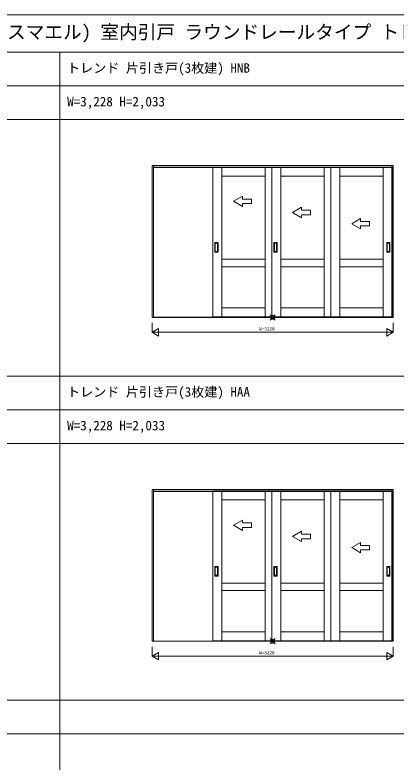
# Model space of a CAD drawing. Units: millimetres, scale not verified. Extents: x -14341 to 14341, y -10000 to 10000.
# Drawn here: x -9240 to -4139, y 1 to 10000 of the extents above; entities that cross this region are included whole.
import ezdxf
from ezdxf.enums import TextEntityAlignment as Align

# ---------------------------------------------------------------- set-up
doc = ezdxf.new("R2010")
doc.units = ezdxf.units.MM
doc.header["$LTSCALE"] = 50
doc.layers.add('0-0_0', color=7, linetype='Continuous')
for name, color, linetype, lineweight in [('0-1_YKK_F1', 7, 'Continuous', 18), ('0-2_YKK_IN', 1, 'Continuous', 18), ('0-3_YKK_A1', 4, 'Continuous', 18), ('0-4_YKK_N1', 2, 'Continuous', 18)]:
    doc.layers.add(name, color=color, linetype=linetype, lineweight=lineweight)
doc.styles.add('ＭＳ ゴシック', font='')
doc.styles.get('ＭＳ ゴシック').set_extended_font_data('MS Gothic')

msp = doc.modelspace()

# ---------------------------------------------------------------- linework, layer by layer
at = {"layer": '0-1_YKK_F1'}
for p, q in [((-14340.51, 10000), (14340.51, 10000)), ((-14340.51, 9500), (14159.49, 9500)), ((-8640.51, -10000), (-8640.51, 9500)), ((-14340.51, 9050), (14159.49, 9050)), ((-14340.51, 8600), (14159.49, 8600)), ((-14340.51, 5165), (14159.49, 5165)), ((-14340.51, 4715), (14159.49, 4715)), ((-14340.51, 4265), (14159.49, 4265)), ((-14340.51, 830), (14159.49, 830)), ((-14340.51, 380), (14159.49, 380))]:
    msp.add_line(p, q, dxfattribs=at)
at = {"layer": '0-2_YKK_IN'}
for p, q in [((-5825.86, 5917.14), (-5755.15, 5987.86)), ((-5825.86, 5987.86), (-5755.15, 5917.14)), ((-5825.86, 1582.14), (-5755.15, 1652.86)), ((-5825.86, 1652.86), (-5755.15, 1582.14))]:
    msp.add_line(p, q, dxfattribs=at)
for centre in [(-5790.51, 5952.5), (-5790.51, 1617.5)]:
    msp.add_circle(centre, 25, dxfattribs=at)
at = {"layer": '0-3_YKK_A1'}
for p, q in [((-7404.51, 7985.5), (-4176.51, 7985.5)), ((-7404.51, 5952.5), (-7404.51, 7985.5)), ((-7384.51, 7985.5), (-7384.51, 7955.5)), ((-7384.51, 7961.5), (-4196.51, 7961.5)), ((-7384.51, 7958.5), (-4196.51, 7958.5)), ((-7384.51, 5956.5), (-7384.51, 7955.5)), ((-4196.51, 7985.5), (-4196.51, 7955.5)), ((-4196.51, 5956.5), (-4196.51, 7955.5)), ((-4176.51, 5952.5), (-4176.51, 7985.5)), ((-6313.01, 7506), (-6193.01, 7575.28)), ((-6313.01, 7506), (-6193.01, 7436.72)), ((-6193.01, 7536), (-6193.01, 7575.28)), ((-6193.01, 7436.72), (-6193.01, 7476)), ((-5523.01, 7356), (-5403.01, 7425.28)), ((-5403.01, 7386), (-5403.01, 7425.28)), ((-5523.01, 7356), (-5403.01, 7286.72)), ((-5403.01, 7286.72), (-5403.01, 7326)), ((-4733.01, 7206), (-4613.01, 7275.28)), ((-4733.01, 7206), (-4613.01, 7136.72)), ((-4613.01, 7236), (-4613.01, 7275.28)), ((-4613.01, 7136.72), (-4613.01, 7176)), ((-6564.01, 6826.5), (-6564.01, 6954.5)), ((-6523.01, 6955.5), (-6563.01, 6955.5)), ((-6558.01, 6836.5), (-6558.01, 6944.5)), ((-6557.01, 6945.5), (-6529.01, 6945.5)), ((-6528.01, 6944.5), (-6528.01, 6836.5)), ((-6522.01, 6826.5), (-6522.01, 6954.5)), ((-5774.01, 6826.5), (-5774.01, 6954.5)), ((-5733.01, 6955.5), (-5773.01, 6955.5)), ((-5768.01, 6836.5), (-5768.01, 6944.5)), ((-5767.01, 6945.5), (-5739.01, 6945.5)), ((-5738.01, 6944.5), (-5738.01, 6836.5)), ((-5732.01, 6826.5), (-5732.01, 6954.5)), ((-4264.01, 6826.5), (-4264.01, 6954.5)), ((-4263.01, 6955.5), (-4223.01, 6955.5)), ((-4258.01, 6944.5), (-4258.01, 6836.5)), ((-4229.01, 6945.5), (-4257.01, 6945.5)), ((-4228.01, 6836.5), (-4228.01, 6944.5)), ((-4222.01, 6826.5), (-4222.01, 6954.5)), ((-6523.01, 6825.5), (-6563.01, 6825.5)), ((-6529.01, 6835.5), (-6557.01, 6835.5)), ((-5733.01, 6825.5), (-5773.01, 6825.5)), ((-5739.01, 6835.5), (-5767.01, 6835.5)), ((-4263.01, 6825.5), (-4223.01, 6825.5)), ((-4257.01, 6835.5), (-4229.01, 6835.5)), ((-6473.01, 6730.5), (-5893.01, 6730.5)), ((-5683.01, 6730.5), (-5103.01, 6730.5)), ((-4893.01, 6730.5), (-4313.01, 6730.5)), ((-5893.01, 6630.5), (-6473.01, 6630.5)), ((-5103.01, 6630.5), (-5683.01, 6630.5)), ((-4313.01, 6630.5), (-4893.01, 6630.5)), ((-6473.01, 6080.5), (-5893.01, 6080.5)), ((-5683.01, 6080.5), (-5103.01, 6080.5)), ((-4893.01, 6080.5), (-4313.01, 6080.5)), ((-4176.51, 5952.5), (-7404.51, 5952.5)), ((-7384.51, 5952.5), (-7384.51, 5956.5)), ((-4196.51, 5956.5), (-7384.51, 5956.5)), ((-5893.01, 5960.5), (-6473.01, 5960.5)), ((-5103.01, 5960.5), (-5683.01, 5960.5)), ((-4313.01, 5960.5), (-4893.01, 5960.5)), ((-4196.51, 5952.5), (-4196.51, 5956.5)), ((-7404.51, 3650.5), (-4176.51, 3650.5)), ((-7404.51, 1617.5), (-7404.51, 3650.5)), ((-7384.51, 3650.5), (-7384.51, 3620.5)), ((-7384.51, 3626.5), (-4196.51, 3626.5)), ((-7384.51, 3623.5), (-4196.51, 3623.5)), ((-7384.51, 1621.5), (-7384.51, 3620.5)), ((-4196.51, 3650.5), (-4196.51, 3620.5)), ((-4196.51, 1621.5), (-4196.51, 3620.5)), ((-4176.51, 1617.5), (-4176.51, 3650.5)), ((-6313.01, 3171), (-6193.01, 3240.28)), ((-6193.01, 3201), (-6193.01, 3240.28)), ((-6313.01, 3171), (-6193.01, 3101.72)), ((-6193.01, 3101.72), (-6193.01, 3141)), ((-5523.01, 3021), (-5403.01, 3090.28)), ((-5523.01, 3021), (-5403.01, 2951.72)), ((-5403.01, 3051), (-5403.01, 3090.28)), ((-5403.01, 2951.72), (-5403.01, 2991)), ((-4733.01, 2871), (-4613.01, 2940.28)), ((-4613.01, 2901), (-4613.01, 2940.28)), ((-4733.01, 2871), (-4613.01, 2801.72)), ((-4613.01, 2801.72), (-4613.01, 2841)), ((-6564.01, 2491.5), (-6564.01, 2619.5)), ((-6523.01, 2620.5), (-6563.01, 2620.5)), ((-6558.01, 2501.5), (-6558.01, 2609.5)), ((-6557.01, 2610.5), (-6529.01, 2610.5)), ((-6528.01, 2609.5), (-6528.01, 2501.5)), ((-6522.01, 2491.5), (-6522.01, 2619.5)), ((-5774.01, 2491.5), (-5774.01, 2619.5)), ((-5733.01, 2620.5), (-5773.01, 2620.5)), ((-5768.01, 2501.5), (-5768.01, 2609.5)), ((-5767.01, 2610.5), (-5739.01, 2610.5)), ((-5738.01, 2609.5), (-5738.01, 2501.5)), ((-5732.01, 2491.5), (-5732.01, 2619.5)), ((-4264.01, 2491.5), (-4264.01, 2619.5)), ((-4263.01, 2620.5), (-4223.01, 2620.5)), ((-4258.01, 2609.5), (-4258.01, 2501.5)), ((-4229.01, 2610.5), (-4257.01, 2610.5)), ((-4228.01, 2501.5), (-4228.01, 2609.5)), ((-4222.01, 2491.5), (-4222.01, 2619.5)), ((-6529.01, 2500.5), (-6557.01, 2500.5)), ((-5739.01, 2500.5), (-5767.01, 2500.5)), ((-4257.01, 2500.5), (-4229.01, 2500.5)), ((-6523.01, 2490.5), (-6563.01, 2490.5)), ((-5733.01, 2490.5), (-5773.01, 2490.5)), ((-4263.01, 2490.5), (-4223.01, 2490.5)), ((-5893.01, 2395.5), (-6473.01, 2395.5)), ((-5103.01, 2395.5), (-5683.01, 2395.5)), ((-4313.01, 2395.5), (-4893.01, 2395.5)), ((-6473.01, 2295.5), (-5893.01, 2295.5)), ((-5683.01, 2295.5), (-5103.01, 2295.5)), ((-4893.01, 2295.5), (-4313.01, 2295.5)), ((-5893.01, 1745.5), (-6473.01, 1745.5)), ((-5103.01, 1745.5), (-5683.01, 1745.5)), ((-4313.01, 1745.5), (-4893.01, 1745.5)), ((-4176.51, 1617.5), (-7404.51, 1617.5)), ((-7384.51, 1617.5), (-7384.51, 1621.5)), ((-4196.51, 1621.5), (-7384.51, 1621.5)), ((-6473.01, 1625.5), (-5893.01, 1625.5)), ((-5893.01, 1625.5), (-5803.01, 1625.5)), ((-5683.01, 1625.5), (-5103.01, 1625.5)), ((-5103.01, 1625.5), (-5013.01, 1625.5)), ((-4893.01, 1625.5), (-4313.01, 1625.5)), ((-4196.51, 1617.5), (-4196.51, 1621.5))]:
    msp.add_line(p, q, dxfattribs=at)
for points in [[(-6473.01, 5960.5), (-6593.01, 5960.5), (-6593.01, 7964.5), (-6473.01, 7964.5)], [(-5893.01, 7844.5), (-6473.01, 7844.5), (-6473.01, 7964.5), (-5893.01, 7964.5)], [(-5683.01, 5960.5), (-5803.01, 5960.5), (-5803.01, 7964.5), (-5683.01, 7964.5)], [(-5103.01, 7844.5), (-5683.01, 7844.5), (-5683.01, 7964.5), (-5103.01, 7964.5)], [(-4893.01, 5960.5), (-5013.01, 5960.5), (-5013.01, 7964.5), (-4893.01, 7964.5)], [(-4313.01, 7844.5), (-4893.01, 7844.5), (-4893.01, 7964.5), (-4313.01, 7964.5)], [(-4193.01, 5960.5), (-4313.01, 5960.5), (-4313.01, 7964.5), (-4193.01, 7964.5)], [(-6593.01, 1625.5), (-6473.01, 1625.5), (-6473.01, 3629.5), (-6593.01, 3629.5)], [(-5803.01, 1625.5), (-5683.01, 1625.5), (-5683.01, 3629.5), (-5803.01, 3629.5)], [(-5013.01, 1625.5), (-4893.01, 1625.5), (-4893.01, 3629.5), (-5013.01, 3629.5)], [(-4313.01, 1625.5), (-4193.01, 1625.5), (-4193.01, 3629.5), (-4313.01, 3629.5)]]:
    msp.add_lwpolyline(points, close=True, dxfattribs=at)
for points in [[(-5803.01, 5960.5), (-5893.01, 5960.5), (-5893.01, 7964.5), (-5803.01, 7964.5)], [(-5013.01, 5960.5), (-5103.01, 5960.5), (-5103.01, 7964.5), (-5013.01, 7964.5)], [(-6193.01, 7536), (-6073.01, 7536), (-6073.01, 7476), (-6193.01, 7476)], [(-5403.01, 7386), (-5283.01, 7386), (-5283.01, 7326), (-5403.01, 7326)], [(-4613.01, 7236), (-4493.01, 7236), (-4493.01, 7176), (-4613.01, 7176)], [(-6473.01, 3509.5), (-5893.01, 3509.5), (-5893.01, 3629.5), (-6473.01, 3629.5)], [(-5803.01, 3629.5), (-5893.01, 3629.5), (-5893.01, 1625.5)], [(-5683.01, 3509.5), (-5103.01, 3509.5), (-5103.01, 3629.5), (-5683.01, 3629.5)], [(-5013.01, 3629.5), (-5103.01, 3629.5), (-5103.01, 1625.5)], [(-4893.01, 3509.5), (-4313.01, 3509.5), (-4313.01, 3629.5), (-4893.01, 3629.5)], [(-6193.01, 3201), (-6073.01, 3201), (-6073.01, 3141), (-6193.01, 3141)], [(-5403.01, 3051), (-5283.01, 3051), (-5283.01, 2991), (-5403.01, 2991)], [(-4613.01, 2901), (-4493.01, 2901), (-4493.01, 2841), (-4613.01, 2841)]]:
    msp.add_lwpolyline(points, dxfattribs=at)
for centre, start, end in [((-6563.01, 6954.5), 90, 180), ((-6557.01, 6944.5), 90, 180), ((-6529.01, 6944.5), 0, 90), ((-6523.01, 6954.5), 0, 90), ((-5773.01, 6954.5), 90, 180), ((-5767.01, 6944.5), 90, 180), ((-5739.01, 6944.5), 0, 90), ((-5733.01, 6954.5), 0, 90), ((-4263.01, 6954.5), 90, 180), ((-4257.01, 6944.5), 90, 180), ((-4229.01, 6944.5), 360, 90), ((-4223.01, 6954.5), 0, 90), ((-6563.01, 6826.5), 180, 270), ((-6557.01, 6836.5), 180, 270), ((-6529.01, 6836.5), 270, 0), ((-6523.01, 6826.5), 270, 0), ((-5773.01, 6826.5), 180, 270), ((-5767.01, 6836.5), 180, 270), ((-5739.01, 6836.5), 270, 0), ((-5733.01, 6826.5), 270, 0), ((-4263.01, 6826.5), 180, 270), ((-4257.01, 6836.5), 180, 270), ((-4229.01, 6836.5), 270, 360), ((-4223.01, 6826.5), 270, 0), ((-6563.01, 2619.5), 90, 180), ((-6557.01, 2609.5), 90, 180), ((-6529.01, 2609.5), 0, 90), ((-6523.01, 2619.5), 0, 90), ((-5773.01, 2619.5), 90, 180), ((-5767.01, 2609.5), 90, 180), ((-5739.01, 2609.5), 0, 90), ((-5733.01, 2619.5), 0, 90), ((-4263.01, 2619.5), 90, 180), ((-4257.01, 2609.5), 90, 180), ((-4229.01, 2609.5), 360, 90), ((-4223.01, 2619.5), 0, 90), ((-6557.01, 2501.5), 180, 270), ((-6529.01, 2501.5), 270, 0), ((-5767.01, 2501.5), 180, 270), ((-5739.01, 2501.5), 270, 0), ((-4257.01, 2501.5), 180, 270), ((-4229.01, 2501.5), 270, 360), ((-6563.01, 2491.5), 180, 270), ((-6523.01, 2491.5), 270, 0), ((-5773.01, 2491.5), 180, 270), ((-5733.01, 2491.5), 270, 0), ((-4263.01, 2491.5), 180, 270), ((-4223.01, 2491.5), 270, 0)]:
    msp.add_arc(centre, 1, start, end, dxfattribs=at)
at = {"layer": '0-4_YKK_N1'}
for p, q in [((-7404.51, 5752.5), (-7317.91, 5802.5)), ((-7317.91, 5802.5), (-7317.91, 5702.5)), ((-4263.11, 5802.5), (-4176.51, 5752.5)), ((-4176.51, 5877.5), (-4176.51, 5752.5)), ((-7404.51, 5752.5), (-7317.91, 5702.5)), ((-4176.51, 1542.5), (-4176.51, 1417.5)), ((-7404.51, 1417.5), (-7317.91, 1467.5)), ((-7404.51, 1417.5), (-7317.91, 1367.5)), ((-7317.91, 1467.5), (-7317.91, 1367.5)), ((-4263.11, 1467.5), (-4176.51, 1417.5))]:
    msp.add_line(p, q, dxfattribs=at)
for points in [[(-7404.51, 5877.5), (-7404.51, 5752.5), (-4176.51, 5752.5)], [(-4263.11, 5802.5), (-4263.11, 5702.5), (-4176.51, 5752.5)], [(-7404.51, 1542.5), (-7404.51, 1417.5), (-4176.51, 1417.5)], [(-4263.11, 1467.5), (-4263.11, 1367.5), (-4176.51, 1417.5)]]:
    msp.add_lwpolyline(points, dxfattribs=at)

# ---------------------------------------------------------------- texts
at = {"layer": '0-0_0', "style": 'ＭＳ ゴシック'}
for s, height, p in [('BVKCK09  木質インテリア建材 Smayell(スマエル) 室内引戸 ラウンドレールタイプ トレンド 片引き戸(3枚建) 呼称幅(W)322 意匠図', 183.3, (-13840.51, 9625)), ('トレンド 片引き戸(3枚建) HNB', 128.3, (-8542.51, 9187.5)), ('W=3,228 H=2,033', 128.3, (-8540.51, 8737.5)), ('トレンド 片引き戸(3枚建) HAA', 128.3, (-8542.51, 4852.5)), ('W=3,228 H=2,033', 128.3, (-8540.51, 4402.5))]:
    msp.add_text(s, height=height, dxfattribs=at).set_placement(p, align=Align.BOTTOM_LEFT)
at = {"layer": '0-4_YKK_N1', "color": 7, "style": 'ＭＳ ゴシック'}
for p in [(-5970.51, 5764.5), (-5970.51, 1429.5)]:
    msp.add_text('W=3228', height=43.99, dxfattribs=at).set_placement(p, align=Align.BOTTOM_LEFT)

doc.saveas('drawing.dxf')
